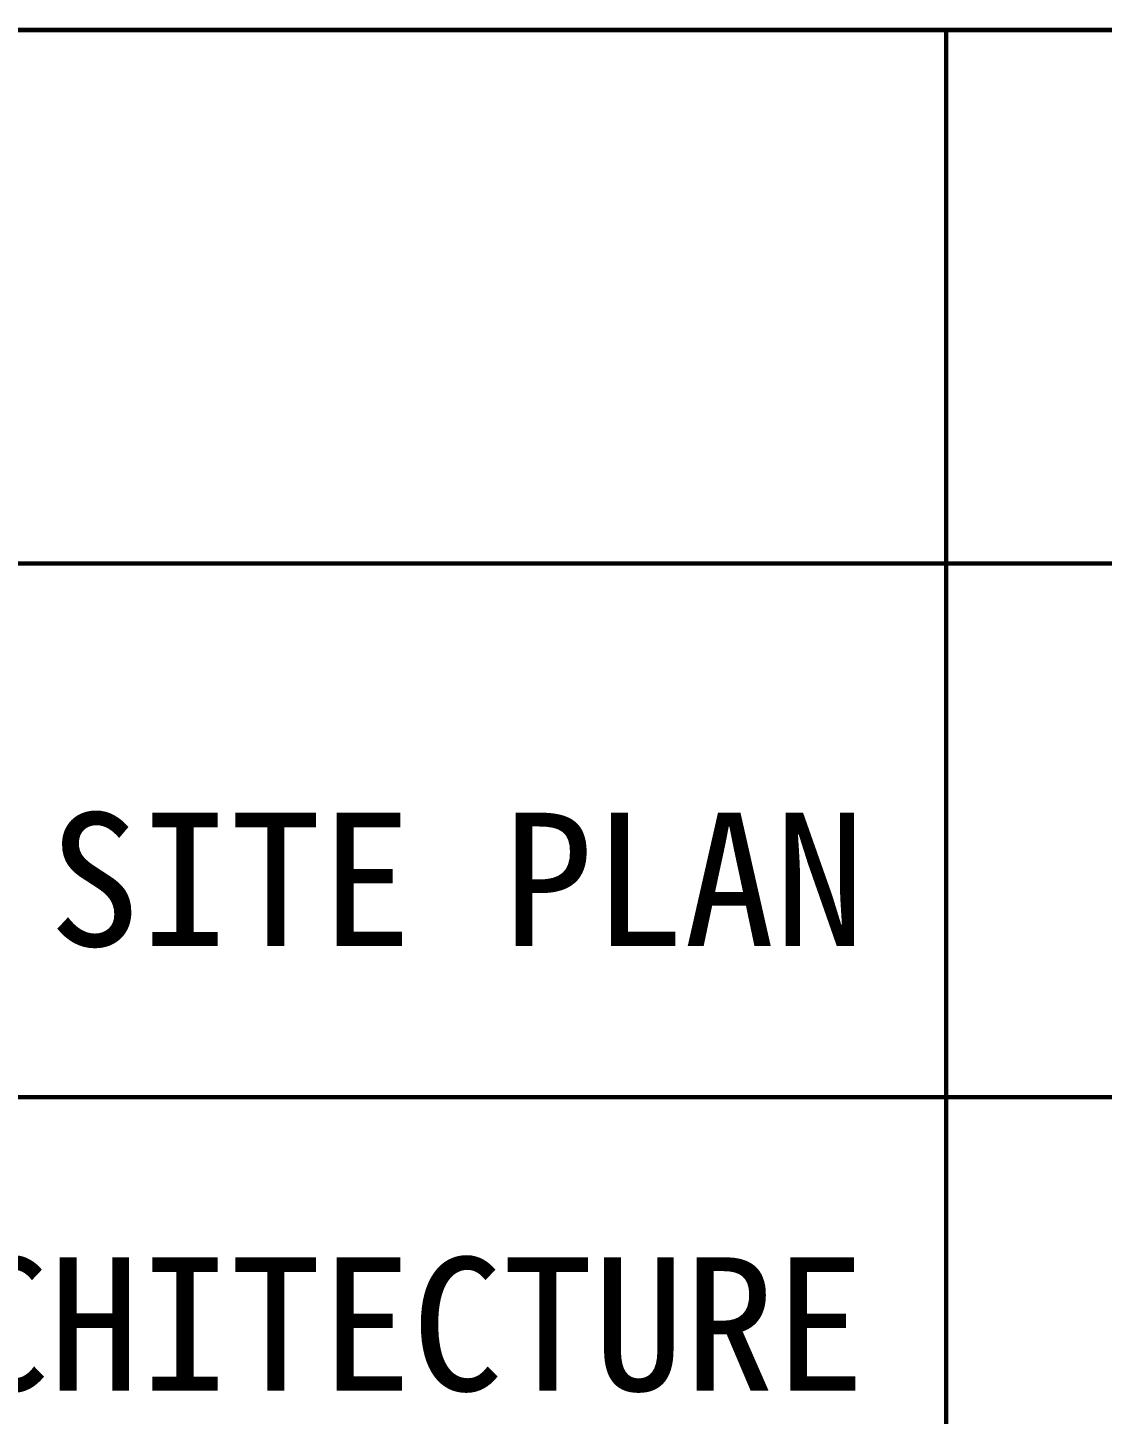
# Model space of a CAD drawing. Extents: x -26219 to 315419, y -160410 to -120810.
# Drawn here: x 228344 to 228948, y -128016 to -127236 of the extents above; entities that cross this region are included whole.
import ezdxf
from ezdxf.enums import TextEntityAlignment as Align

# ---------------------------------------------------------------- set-up
doc = ezdxf.new("R2010")
doc.units = 0
doc.header["$LTSCALE"] = 1000
doc.header["$MEASUREMENT"] = 0
doc.styles.add('图签信息$0$华文细黑', font='STXIHEI_0.TTF', dxfattribs={"height": 10})

# ---------------------------------------------------------------- blocks, each defined once
blk = doc.blocks.new('图签信息')
at = {"const_width": 0.05}
for points in [[(-65, 566.5), (0, 566.5)], [(-39.145, 566.5), (-39.145, 500.5)], [(-65, 560.5), (0, 560.5)], [(-65, 554.5), (0, 554.5)]]:
    blk.add_lwpolyline(points, dxfattribs=at)
at = {"style": '图签信息$0$华文细黑'}
for s, p in [('SITE PLAN', (-40.056, 557.698)), ('ARCHITECTURE', (-40.056, 552.698))]:
    blk.add_text(s, height=1.5, dxfattribs=at).set_placement(p, align=Align.TOP_RIGHT)
blk = doc.blocks.new('图签-A1')
at = {"color": 2}
blk.add_blockref('图签信息', (0, 0), dxfattribs=at)

msp = doc.modelspace()

# ---------------------------------------------------------------- block references
at = {"xscale": 50, "yscale": 50, "zscale": 50}
msp.add_blockref('图签-A1', (230817.58, -155562.52), dxfattribs=at)

doc.saveas('drawing.dxf')
